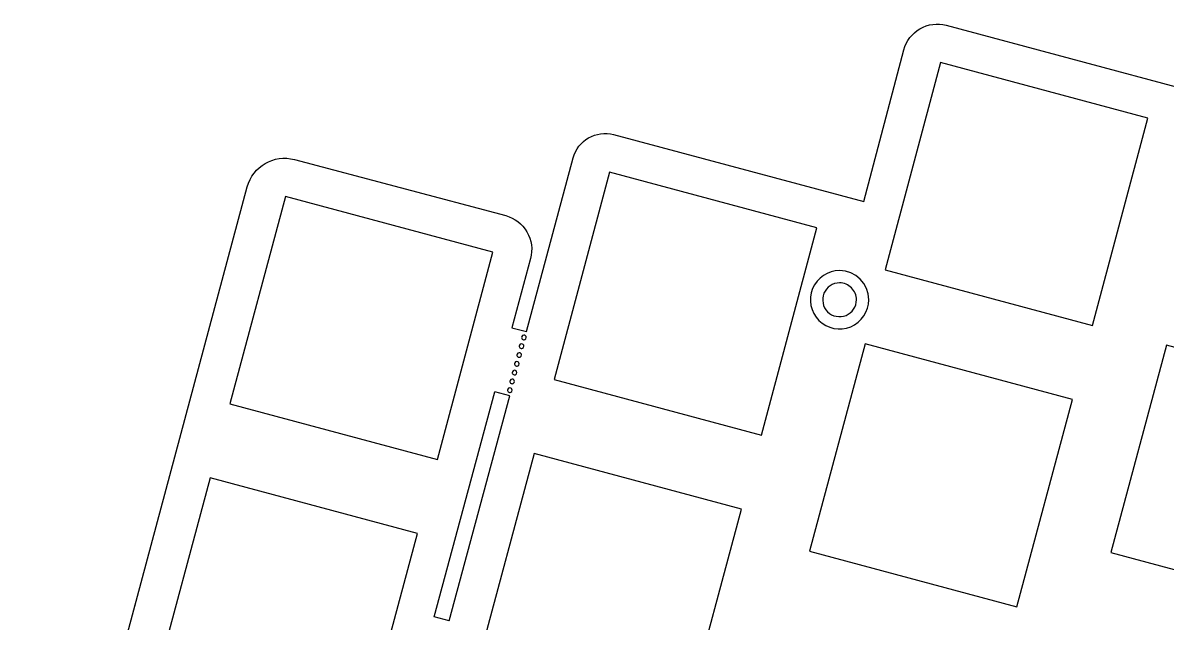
# Model space of a CAD drawing. Extents: x 0 to 291, y -112 to -1.
# Drawn here: x 0.5 to 75.1, y -39.7 to -0.5 of the extents above; entities that cross this region are included whole.
import ezdxf

# ---------------------------------------------------------------- set-up
doc = ezdxf.new("R2010")
doc.units = 0
doc.layers.get('0').update_dxf_attribs({"linetype": 'CONTINUOUS'})

msp = doc.modelspace()

# ---------------------------------------------------------------- linework, layer by layer
at = {"color": 7}
for points in [[(60.705922, -0.694196), (76.92499, -5.040027)], [(55.337571, -12.195194), (57.949486, -2.292828)], [(39.018446, -7.823149), (55.337571, -12.195194)], [(18.199353, -9.450159), (31.977629, -13.109538)], [(33.341201, -20.673705), (36.37694, -9.348144)], [(0.490885, -65.839981), (15.128317, -11.227587)], [(33.595568, -15.904484), (32.386166, -20.419704)], [(32.386166, -20.419704), (33.341201, -20.673705)], [(27.317798, -39.27678), (31.266167, -24.596674)], [(32.239395, -24.857444), (31.266165, -24.596671)], [(28.297505, -39.539303), (32.239396, -24.857443)], [(28.297497, -39.539285), (27.317794, -39.276779)]]:
    msp.add_lwpolyline(points, dxfattribs=at)
for points in [[(73.861842, -6.744891), (60.338905, -3.121431), (56.715444, -16.644368), (70.238381, -20.267828)], [(52.274056, -13.901379), (38.751119, -10.277919), (35.127659, -23.800856), (48.650596, -27.424316)], [(31.14384, -15.486472), (17.620903, -11.863011), (13.997442, -25.385948), (27.520379, -29.009409)], [(53.74984, -16.697121)], [(53.74984, -17.49712)], [(33.012998, -21.474489)], [(33.012998, -21.474489)], [(33.012998, -21.474489)], [(33.012998, -21.474489)], [(33.012998, -21.474489)], [(33.166671, -20.900972)], [(33.166671, -20.900972)], [(33.166671, -20.900972)], [(33.166671, -20.900972)], [(33.166671, -20.900972)], [(68.944288, -25.097439), (55.421351, -21.473978), (51.79789, -34.996915), (65.320827, -38.620376)], [(88.590937, -25.185367), (75.068, -21.561907), (71.444539, -35.084844), (84.967476, -38.708304)], [(32.859325, -22.048007)], [(32.859325, -22.048007)], [(32.859325, -22.048007)], [(32.859325, -22.048007)], [(32.859325, -22.048007)], [(32.705651, -22.621524)], [(32.705651, -22.621524)], [(32.705651, -22.621524)], [(32.705651, -22.621524)], [(32.705651, -22.621524)], [(32.398304, -23.768559)], [(32.398304, -23.768559)], [(32.398304, -23.768559)], [(32.398304, -23.768559)], [(32.398304, -23.768559)], [(32.551977, -23.195041)], [(32.551977, -23.195041)], [(32.551977, -23.195041)], [(32.551977, -23.195041)], [(32.551977, -23.195041)], [(32.244631, -24.342076)], [(32.244631, -24.342076)], [(32.244631, -24.342076)], [(32.244631, -24.342076)], [(32.244631, -24.342076)], [(47.356502, -32.253938), (33.833565, -28.630477), (30.210104, -42.153414), (43.733041, -45.776875)], [(26.226289, -33.839032), (12.703352, -30.215571), (9.079892, -43.738508), (22.602829, -47.361969)]]:
    msp.add_lwpolyline(points, close=True, dxfattribs=at)
for points in [[(58.995698, -0.921049), (59.512942, -0.621073), (60.128359, -0.539434), (60.705922, -0.694196)], [(57.949486, -2.292828), (58.101981, -1.714666), (58.47846, -1.221039), (58.995698, -0.921049)], [(36.37694, -9.348144), (36.685331, -8.19764), (37.867918, -7.514922), (39.018446, -7.823149)], [(15.128317, -11.227587), (15.48689, -9.889749), (16.860709, -9.094626), (18.199353, -9.450159)], [(31.977629, -13.109538), (32.563166, -13.265054), (33.062794, -13.647097), (33.366319, -14.171433)], [(33.366319, -14.171433), (33.669832, -14.695752), (33.752318, -15.319266), (33.595568, -15.904484)], [(53.74984, -16.697121), (52.981363, -16.697121), (52.288555, -17.160041), (51.994472, -17.870021)], [(55.649836, -18.597118), (55.649836, -17.547779), (54.799179, -16.697121), (53.74984, -16.697121)], [(51.994472, -17.870021), (51.700388, -18.580001), (51.862944, -19.397223), (52.406339, -19.940619)], [(53.74984, -17.49712), (53.304932, -17.49712), (52.903833, -17.765126), (52.733574, -18.176167)], [(54.527656, -17.819302), (54.321366, -17.613012), (54.041577, -17.49712), (53.74984, -17.49712)], [(54.849838, -18.597118), (54.849838, -18.30538), (54.733945, -18.025592), (54.527656, -17.819302)], [(52.733574, -18.176167), (52.563315, -18.587208), (52.657426, -19.060337), (52.972024, -19.374934)], [(54.170791, -19.613384), (54.581832, -19.443125), (54.849838, -19.042026), (54.849838, -18.597118)], [(54.476937, -20.352486), (55.186917, -20.058403), (55.649836, -19.365595), (55.649836, -18.597118)], [(52.972024, -19.374934), (53.286621, -19.689531), (53.75975, -19.783643), (54.170791, -19.613384)], [(52.406339, -19.940619), (52.949734, -20.484014), (53.766957, -20.646569), (54.476937, -20.352486)], [(32.874417, -21.567086), (32.8512, -21.623137), (32.864033, -21.687655), (32.906933, -21.730554)], [(32.874417, -21.567086), (32.8512, -21.623137), (32.864033, -21.687655), (32.906933, -21.730555)], [(32.874417, -21.567086), (32.8512, -21.623137), (32.864033, -21.687655), (32.906933, -21.730554)], [(32.874417, -21.567086), (32.8512, -21.623137), (32.864033, -21.687655), (32.906933, -21.730554)], [(32.874417, -21.567086), (32.8512, -21.623137), (32.864033, -21.687655), (32.906933, -21.730554)], [(33.012998, -21.474489), (32.952329, -21.474489), (32.897634, -21.511036), (32.874417, -21.567086)], [(33.012998, -21.474489), (32.952329, -21.474489), (32.897634, -21.511035), (32.874417, -21.567086)], [(33.012998, -21.474489), (32.952329, -21.474489), (32.897634, -21.511036), (32.874417, -21.567086)], [(33.012998, -21.474489), (32.952329, -21.474489), (32.897634, -21.511036), (32.874417, -21.567086)], [(33.012998, -21.474489), (32.952329, -21.474489), (32.897634, -21.511036), (32.874417, -21.567086)], [(33.028089, -20.993569), (33.004872, -21.04962), (33.017706, -21.114138), (33.060605, -21.157038)], [(33.02809, -20.993569), (33.004873, -21.04962), (33.017706, -21.114138), (33.060606, -21.157037)], [(33.02809, -20.993569), (33.004873, -21.04962), (33.017706, -21.114138), (33.060606, -21.157037)], [(33.02809, -20.993569), (33.004873, -21.04962), (33.017706, -21.114138), (33.060606, -21.157037)], [(33.02809, -20.993569), (33.004873, -21.04962), (33.017706, -21.114138), (33.060606, -21.157037)], [(33.119064, -21.518423), (33.090934, -21.490293), (33.052781, -21.474489), (33.012998, -21.474489)], [(33.119064, -21.518423), (33.090934, -21.490292), (33.052781, -21.474489), (33.012998, -21.474489)], [(33.119064, -21.518423), (33.090934, -21.490293), (33.052781, -21.474489), (33.012998, -21.474489)], [(33.119064, -21.518423), (33.090934, -21.490293), (33.052781, -21.474489), (33.012998, -21.474489)], [(33.119064, -21.518423), (33.090934, -21.490293), (33.052781, -21.474489), (33.012998, -21.474489)], [(33.166671, -20.900972), (33.106002, -20.900972), (33.051307, -20.937518), (33.028089, -20.993569)], [(33.166671, -20.900972), (33.106002, -20.900972), (33.051307, -20.937519), (33.02809, -20.993569)], [(33.166671, -20.900972), (33.106002, -20.900972), (33.051307, -20.937519), (33.02809, -20.993569)], [(33.166671, -20.900972), (33.106002, -20.900972), (33.051307, -20.937519), (33.02809, -20.993569)], [(33.166671, -20.900972), (33.106002, -20.900972), (33.051307, -20.937519), (33.02809, -20.993569)], [(33.060605, -21.157038), (33.103505, -21.199937), (33.168022, -21.21277), (33.224074, -21.189553)], [(33.060606, -21.157037), (33.103505, -21.199937), (33.168022, -21.21277), (33.224073, -21.189553)], [(33.060606, -21.157037), (33.103505, -21.199937), (33.168022, -21.21277), (33.224073, -21.189553)], [(33.060606, -21.157037), (33.103505, -21.199937), (33.168022, -21.21277), (33.224073, -21.189553)], [(33.060606, -21.157037), (33.103505, -21.199937), (33.168022, -21.21277), (33.224073, -21.189553)], [(33.070401, -21.76307), (33.126452, -21.739853), (33.162998, -21.685158), (33.162998, -21.624489)], [(33.070401, -21.76307), (33.126452, -21.739853), (33.162998, -21.685158), (33.162998, -21.624489)], [(33.070401, -21.76307), (33.126452, -21.739853), (33.162998, -21.685158), (33.162998, -21.624489)], [(33.070401, -21.76307), (33.126452, -21.739853), (33.162998, -21.685158), (33.162998, -21.624489)], [(33.070401, -21.76307), (33.126452, -21.739853), (33.162998, -21.685158), (33.162998, -21.624489)], [(33.162998, -21.624489), (33.162998, -21.584706), (33.147194, -21.546554), (33.119064, -21.518423)], [(33.162998, -21.624489), (33.162998, -21.584706), (33.147195, -21.546553), (33.119064, -21.518423)], [(33.162998, -21.624489), (33.162998, -21.584706), (33.147194, -21.546554), (33.119064, -21.518423)], [(33.162998, -21.624489), (33.162998, -21.584706), (33.147194, -21.546554), (33.119064, -21.518423)], [(33.162998, -21.624489), (33.162998, -21.584706), (33.147194, -21.546554), (33.119064, -21.518423)], [(33.272737, -20.944906), (33.244606, -20.916776), (33.206453, -20.900972), (33.166671, -20.900972)], [(33.272737, -20.944906), (33.244607, -20.916775), (33.206454, -20.900972), (33.166671, -20.900972)], [(33.272737, -20.944906), (33.244606, -20.916776), (33.206453, -20.900972), (33.166671, -20.900972)], [(33.272737, -20.944906), (33.244606, -20.916776), (33.206453, -20.900972), (33.166671, -20.900972)], [(33.272737, -20.944906), (33.244606, -20.916776), (33.206453, -20.900972), (33.166671, -20.900972)], [(33.224073, -21.189553), (33.280124, -21.166336), (33.31667, -21.111641), (33.31667, -21.050972)], [(33.224073, -21.189553), (33.280124, -21.166336), (33.31667, -21.111641), (33.31667, -21.050972)], [(33.224073, -21.189553), (33.280124, -21.166336), (33.31667, -21.111641), (33.31667, -21.050972)], [(33.224073, -21.189553), (33.280124, -21.166336), (33.31667, -21.111641), (33.31667, -21.050972)], [(33.224074, -21.189553), (33.280125, -21.166336), (33.316671, -21.111641), (33.316671, -21.050972)], [(33.31667, -21.050972), (33.31667, -21.011189), (33.300867, -20.973037), (33.272737, -20.944906)], [(33.316671, -21.050972), (33.316671, -21.011189), (33.300867, -20.973036), (33.272737, -20.944906)], [(33.31667, -21.050972), (33.31667, -21.011189), (33.300867, -20.973037), (33.272737, -20.944906)], [(33.31667, -21.050972), (33.31667, -21.011189), (33.300867, -20.973037), (33.272737, -20.944906)], [(33.31667, -21.050972), (33.31667, -21.011189), (33.300867, -20.973037), (33.272737, -20.944906)], [(32.720743, -22.140604), (32.697526, -22.196655), (32.71036, -22.261173), (32.753259, -22.304072)], [(32.720743, -22.140604), (32.697526, -22.196655), (32.710359, -22.261173), (32.753259, -22.304072)], [(32.720743, -22.140604), (32.697526, -22.196655), (32.71036, -22.261173), (32.753259, -22.304072)], [(32.720743, -22.140604), (32.697526, -22.196655), (32.71036, -22.261173), (32.753259, -22.304072)], [(32.720743, -22.140604), (32.697526, -22.196655), (32.71036, -22.261173), (32.753259, -22.304072)], [(32.859325, -22.048007), (32.798656, -22.048007), (32.74396, -22.084554), (32.720743, -22.140604)], [(32.859325, -22.048007), (32.798655, -22.048007), (32.74396, -22.084553), (32.720743, -22.140604)], [(32.859325, -22.048007), (32.798656, -22.048007), (32.74396, -22.084554), (32.720743, -22.140604)], [(32.859325, -22.048007), (32.798656, -22.048007), (32.74396, -22.084554), (32.720743, -22.140604)], [(32.859325, -22.048007), (32.798656, -22.048007), (32.74396, -22.084554), (32.720743, -22.140604)], [(32.753259, -22.304072), (32.796159, -22.346972), (32.860676, -22.359805), (32.916727, -22.336588)], [(32.753259, -22.304072), (32.796158, -22.346972), (32.860676, -22.359805), (32.916727, -22.336588)], [(32.753259, -22.304072), (32.796159, -22.346972), (32.860676, -22.359805), (32.916727, -22.336588)], [(32.753259, -22.304072), (32.796159, -22.346972), (32.860676, -22.359805), (32.916727, -22.336588)], [(32.753259, -22.304072), (32.796159, -22.346972), (32.860676, -22.359805), (32.916727, -22.336588)], [(32.96539, -22.091941), (32.93726, -22.063811), (32.899107, -22.048007), (32.859325, -22.048007)], [(32.965391, -22.091941), (32.93726, -22.06381), (32.899107, -22.048007), (32.859325, -22.048007)], [(32.96539, -22.091941), (32.93726, -22.063811), (32.899107, -22.048007), (32.859325, -22.048007)], [(32.96539, -22.091941), (32.93726, -22.063811), (32.899107, -22.048007), (32.859325, -22.048007)], [(32.96539, -22.091941), (32.93726, -22.063811), (32.899107, -22.048007), (32.859325, -22.048007)], [(32.906933, -21.730554), (32.949832, -21.773454), (33.01435, -21.786287), (33.070401, -21.76307)], [(32.906933, -21.730554), (32.949832, -21.773454), (33.01435, -21.786287), (33.070401, -21.76307)], [(32.906933, -21.730554), (32.949832, -21.773454), (33.01435, -21.786287), (33.070401, -21.76307)], [(32.906933, -21.730554), (32.949832, -21.773454), (33.01435, -21.786287), (33.070401, -21.76307)], [(32.906933, -21.730555), (32.949832, -21.773454), (33.01435, -21.786287), (33.070401, -21.76307)], [(32.916727, -22.336588), (32.972778, -22.313371), (33.009324, -22.258676), (33.009324, -22.198007)], [(32.916727, -22.336588), (32.972778, -22.313371), (33.009324, -22.258676), (33.009324, -22.198007)], [(32.916727, -22.336588), (32.972778, -22.313371), (33.009324, -22.258676), (33.009324, -22.198007)], [(32.916727, -22.336588), (32.972778, -22.313371), (33.009324, -22.258676), (33.009324, -22.198007)], [(32.916727, -22.336588), (32.972778, -22.313371), (33.009324, -22.258676), (33.009324, -22.198007)], [(33.009324, -22.198007), (33.009324, -22.158224), (32.99352, -22.120071), (32.96539, -22.091941)], [(33.009324, -22.198007), (33.009324, -22.158224), (32.99352, -22.120071), (32.96539, -22.091941)], [(33.009324, -22.198007), (33.009324, -22.158224), (32.99352, -22.120071), (32.96539, -22.091941)], [(33.009324, -22.198007), (33.009324, -22.158224), (32.99352, -22.120071), (32.96539, -22.091941)], [(33.009324, -22.198007), (33.009324, -22.158224), (32.993521, -22.120071), (32.965391, -22.091941)], [(32.567069, -22.714121), (32.543852, -22.770172), (32.556686, -22.83469), (32.599585, -22.877589)], [(32.56707, -22.714121), (32.543853, -22.770172), (32.556686, -22.83469), (32.599585, -22.877589)], [(32.56707, -22.714121), (32.543853, -22.770172), (32.556686, -22.83469), (32.599585, -22.877589)], [(32.56707, -22.714121), (32.543853, -22.770172), (32.556686, -22.83469), (32.599585, -22.877589)], [(32.56707, -22.714121), (32.543853, -22.770172), (32.556686, -22.83469), (32.599585, -22.877589)], [(32.705651, -22.621524), (32.644982, -22.621524), (32.590286, -22.65807), (32.567069, -22.714121)], [(32.705651, -22.621524), (32.644982, -22.621524), (32.590287, -22.658071), (32.56707, -22.714121)], [(32.705651, -22.621524), (32.644982, -22.621524), (32.590287, -22.658071), (32.56707, -22.714121)], [(32.705651, -22.621524), (32.644982, -22.621524), (32.590287, -22.658071), (32.56707, -22.714121)], [(32.705651, -22.621524), (32.644982, -22.621524), (32.590287, -22.658071), (32.56707, -22.714121)], [(32.599585, -22.877589), (32.642485, -22.920489), (32.707002, -22.933322), (32.763053, -22.910105)], [(32.599585, -22.877589), (32.642485, -22.920489), (32.707002, -22.933322), (32.763053, -22.910105)], [(32.599585, -22.877589), (32.642485, -22.920489), (32.707002, -22.933322), (32.763053, -22.910105)], [(32.599585, -22.877589), (32.642485, -22.920489), (32.707002, -22.933322), (32.763053, -22.910105)], [(32.599585, -22.877589), (32.642485, -22.920489), (32.707002, -22.933322), (32.763053, -22.910105)], [(32.811716, -22.665458), (32.783586, -22.637328), (32.745433, -22.621524), (32.705651, -22.621524)], [(32.811717, -22.665458), (32.783586, -22.637327), (32.745433, -22.621524), (32.705651, -22.621524)], [(32.811716, -22.665458), (32.783586, -22.637328), (32.745433, -22.621524), (32.705651, -22.621524)], [(32.811716, -22.665458), (32.783586, -22.637328), (32.745433, -22.621524), (32.705651, -22.621524)], [(32.811716, -22.665458), (32.783586, -22.637328), (32.745433, -22.621524), (32.705651, -22.621524)], [(32.763053, -22.910105), (32.819104, -22.886888), (32.85565, -22.832193), (32.85565, -22.771524)], [(32.763053, -22.910105), (32.819104, -22.886888), (32.855651, -22.832193), (32.855651, -22.771524)], [(32.763053, -22.910105), (32.819104, -22.886888), (32.85565, -22.832193), (32.85565, -22.771524)], [(32.763053, -22.910105), (32.819104, -22.886888), (32.85565, -22.832193), (32.85565, -22.771524)], [(32.763053, -22.910105), (32.819104, -22.886888), (32.85565, -22.832193), (32.85565, -22.771524)], [(32.85565, -22.771524), (32.85565, -22.731741), (32.839847, -22.693588), (32.811716, -22.665458)], [(32.85565, -22.771524), (32.85565, -22.731741), (32.839847, -22.693588), (32.811716, -22.665458)], [(32.85565, -22.771524), (32.85565, -22.731741), (32.839847, -22.693588), (32.811716, -22.665458)], [(32.85565, -22.771524), (32.85565, -22.731741), (32.839847, -22.693588), (32.811716, -22.665458)], [(32.855651, -22.771524), (32.855651, -22.731741), (32.839847, -22.693588), (32.811717, -22.665458)], [(32.259722, -23.861156), (32.236505, -23.917207), (32.249339, -23.981725), (32.292238, -24.024624)], [(32.259722, -23.861156), (32.236505, -23.917207), (32.249338, -23.981725), (32.292238, -24.024624)], [(32.259722, -23.861156), (32.236505, -23.917207), (32.249339, -23.981725), (32.292238, -24.024624)], [(32.259722, -23.861156), (32.236505, -23.917207), (32.249339, -23.981725), (32.292238, -24.024624)], [(32.259722, -23.861156), (32.236505, -23.917207), (32.249339, -23.981725), (32.292238, -24.024624)], [(32.398304, -23.768559), (32.337634, -23.768559), (32.282939, -23.805106), (32.259722, -23.861156)], [(32.398304, -23.768559), (32.337634, -23.768559), (32.282939, -23.805105), (32.259722, -23.861156)], [(32.398304, -23.768559), (32.337634, -23.768559), (32.282939, -23.805106), (32.259722, -23.861156)], [(32.398304, -23.768559), (32.337634, -23.768559), (32.282939, -23.805106), (32.259722, -23.861156)], [(32.398304, -23.768559), (32.337634, -23.768559), (32.282939, -23.805106), (32.259722, -23.861156)], [(32.413396, -23.287638), (32.390178, -23.343689), (32.403012, -23.408207), (32.445911, -23.451106)], [(32.413396, -23.287638), (32.390179, -23.343689), (32.403012, -23.408207), (32.445912, -23.451106)], [(32.413396, -23.287638), (32.390179, -23.343689), (32.403012, -23.408207), (32.445912, -23.451106)], [(32.413396, -23.287638), (32.390179, -23.343689), (32.403012, -23.408207), (32.445912, -23.451106)], [(32.413396, -23.287638), (32.390179, -23.343689), (32.403012, -23.408207), (32.445912, -23.451106)], [(32.504369, -23.812493), (32.476239, -23.784363), (32.438086, -23.768559), (32.398304, -23.768559)], [(32.504369, -23.812493), (32.476239, -23.784362), (32.438086, -23.768559), (32.398304, -23.768559)], [(32.504369, -23.812493), (32.476239, -23.784363), (32.438086, -23.768559), (32.398304, -23.768559)], [(32.504369, -23.812493), (32.476239, -23.784363), (32.438086, -23.768559), (32.398304, -23.768559)], [(32.504369, -23.812493), (32.476239, -23.784363), (32.438086, -23.768559), (32.398304, -23.768559)], [(32.551977, -23.195041), (32.491308, -23.195041), (32.436613, -23.231588), (32.413396, -23.287638)], [(32.551977, -23.195041), (32.491308, -23.195041), (32.436613, -23.231587), (32.413396, -23.287638)], [(32.551977, -23.195041), (32.491308, -23.195041), (32.436613, -23.231588), (32.413396, -23.287638)], [(32.551977, -23.195041), (32.491308, -23.195041), (32.436613, -23.231588), (32.413396, -23.287638)], [(32.551977, -23.195041), (32.491308, -23.195041), (32.436613, -23.231588), (32.413396, -23.287638)], [(32.445911, -23.451106), (32.488811, -23.494006), (32.553329, -23.506839), (32.60938, -23.483622)], [(32.445912, -23.451106), (32.488811, -23.494006), (32.553329, -23.506839), (32.609379, -23.483622)], [(32.445912, -23.451106), (32.488811, -23.494006), (32.553329, -23.506839), (32.609379, -23.483622)], [(32.445912, -23.451106), (32.488811, -23.494006), (32.553329, -23.506839), (32.609379, -23.483622)], [(32.445912, -23.451106), (32.488811, -23.494006), (32.553329, -23.506839), (32.609379, -23.483622)], [(32.548303, -23.918559), (32.548303, -23.878776), (32.532499, -23.840623), (32.504369, -23.812493)], [(32.548303, -23.918559), (32.548303, -23.878776), (32.5325, -23.840623), (32.504369, -23.812493)], [(32.548303, -23.918559), (32.548303, -23.878776), (32.532499, -23.840623), (32.504369, -23.812493)], [(32.548303, -23.918559), (32.548303, -23.878776), (32.532499, -23.840623), (32.504369, -23.812493)], [(32.548303, -23.918559), (32.548303, -23.878776), (32.532499, -23.840623), (32.504369, -23.812493)], [(32.658043, -23.238975), (32.629912, -23.210845), (32.59176, -23.195041), (32.551977, -23.195041)], [(32.658043, -23.238975), (32.629913, -23.210844), (32.59176, -23.195041), (32.551977, -23.195041)], [(32.658043, -23.238975), (32.629912, -23.210845), (32.59176, -23.195041), (32.551977, -23.195041)], [(32.658043, -23.238975), (32.629912, -23.210845), (32.59176, -23.195041), (32.551977, -23.195041)], [(32.658043, -23.238975), (32.629912, -23.210845), (32.59176, -23.195041), (32.551977, -23.195041)], [(32.609379, -23.483622), (32.66543, -23.460405), (32.701976, -23.40571), (32.701976, -23.345041)], [(32.609379, -23.483622), (32.66543, -23.460405), (32.701976, -23.40571), (32.701976, -23.345041)], [(32.609379, -23.483622), (32.66543, -23.460405), (32.701976, -23.40571), (32.701976, -23.345041)], [(32.609379, -23.483622), (32.66543, -23.460405), (32.701976, -23.40571), (32.701976, -23.345041)], [(32.60938, -23.483622), (32.665431, -23.460405), (32.701977, -23.40571), (32.701977, -23.345041)], [(32.701976, -23.345041), (32.701976, -23.305258), (32.686173, -23.267105), (32.658043, -23.238975)], [(32.701977, -23.345041), (32.701977, -23.305258), (32.686173, -23.267105), (32.658043, -23.238975)], [(32.701976, -23.345041), (32.701976, -23.305258), (32.686173, -23.267105), (32.658043, -23.238975)], [(32.701976, -23.345041), (32.701976, -23.305258), (32.686173, -23.267105), (32.658043, -23.238975)], [(32.701976, -23.345041), (32.701976, -23.305258), (32.686173, -23.267105), (32.658043, -23.238975)], [(32.106049, -24.434673), (32.082832, -24.490724), (32.095665, -24.555242), (32.138565, -24.598141)], [(32.10605, -24.434673), (32.082833, -24.490724), (32.095666, -24.555242), (32.138565, -24.598141)], [(32.10605, -24.434673), (32.082833, -24.490724), (32.095666, -24.555242), (32.138565, -24.598141)], [(32.10605, -24.434673), (32.082833, -24.490724), (32.095666, -24.555242), (32.138565, -24.598141)], [(32.10605, -24.434673), (32.082833, -24.490724), (32.095666, -24.555242), (32.138565, -24.598141)], [(32.244631, -24.342076), (32.183962, -24.342076), (32.129266, -24.378622), (32.106049, -24.434673)], [(32.244631, -24.342076), (32.183962, -24.342076), (32.129267, -24.378622), (32.10605, -24.434673)], [(32.244631, -24.342076), (32.183962, -24.342076), (32.129267, -24.378622), (32.10605, -24.434673)], [(32.244631, -24.342076), (32.183962, -24.342076), (32.129267, -24.378622), (32.10605, -24.434673)], [(32.244631, -24.342076), (32.183962, -24.342076), (32.129267, -24.378622), (32.10605, -24.434673)], [(32.138565, -24.598141), (32.181465, -24.641041), (32.245982, -24.653874), (32.302033, -24.630657)], [(32.138565, -24.598141), (32.181465, -24.641041), (32.245982, -24.653874), (32.302033, -24.630657)], [(32.138565, -24.598141), (32.181465, -24.641041), (32.245982, -24.653874), (32.302033, -24.630657)], [(32.138565, -24.598141), (32.181465, -24.641041), (32.245982, -24.653874), (32.302033, -24.630657)], [(32.138565, -24.598141), (32.181465, -24.641041), (32.245982, -24.653874), (32.302033, -24.630657)], [(32.350696, -24.38601), (32.322566, -24.35788), (32.284413, -24.342076), (32.244631, -24.342076)], [(32.350697, -24.38601), (32.322566, -24.357879), (32.284413, -24.342076), (32.244631, -24.342076)], [(32.350696, -24.38601), (32.322566, -24.35788), (32.284413, -24.342076), (32.244631, -24.342076)], [(32.350696, -24.38601), (32.322566, -24.35788), (32.284413, -24.342076), (32.244631, -24.342076)], [(32.350696, -24.38601), (32.322566, -24.35788), (32.284413, -24.342076), (32.244631, -24.342076)], [(32.292238, -24.024624), (32.335138, -24.067524), (32.399655, -24.080357), (32.455706, -24.05714)], [(32.292238, -24.024624), (32.335137, -24.067524), (32.399655, -24.080357), (32.455706, -24.05714)], [(32.292238, -24.024624), (32.335138, -24.067524), (32.399655, -24.080357), (32.455706, -24.05714)], [(32.292238, -24.024624), (32.335138, -24.067524), (32.399655, -24.080357), (32.455706, -24.05714)], [(32.292238, -24.024624), (32.335138, -24.067524), (32.399655, -24.080357), (32.455706, -24.05714)], [(32.302033, -24.630657), (32.358084, -24.60744), (32.39463, -24.552745), (32.39463, -24.492076)], [(32.302033, -24.630657), (32.358084, -24.60744), (32.394631, -24.552745), (32.394631, -24.492076)], [(32.302033, -24.630657), (32.358084, -24.60744), (32.39463, -24.552745), (32.39463, -24.492076)], [(32.302033, -24.630657), (32.358084, -24.60744), (32.39463, -24.552745), (32.39463, -24.492076)], [(32.302033, -24.630657), (32.358084, -24.60744), (32.39463, -24.552745), (32.39463, -24.492076)], [(32.39463, -24.492076), (32.39463, -24.452293), (32.378827, -24.41414), (32.350696, -24.38601)], [(32.39463, -24.492076), (32.39463, -24.452293), (32.378827, -24.41414), (32.350696, -24.38601)], [(32.39463, -24.492076), (32.39463, -24.452293), (32.378827, -24.41414), (32.350696, -24.38601)], [(32.39463, -24.492076), (32.39463, -24.452293), (32.378827, -24.41414), (32.350696, -24.38601)], [(32.394631, -24.492076), (32.394631, -24.452293), (32.378827, -24.41414), (32.350697, -24.38601)], [(32.455706, -24.05714), (32.511757, -24.033923), (32.548303, -23.979228), (32.548303, -23.918559)], [(32.455706, -24.05714), (32.511757, -24.033923), (32.548303, -23.979228), (32.548303, -23.918559)], [(32.455706, -24.05714), (32.511757, -24.033923), (32.548303, -23.979228), (32.548303, -23.918559)], [(32.455706, -24.05714), (32.511757, -24.033923), (32.548303, -23.979228), (32.548303, -23.918559)], [(32.455706, -24.05714), (32.511757, -24.033923), (32.548303, -23.979228), (32.548303, -23.918559)]]:
    msp.add_open_spline(points, degree=3, dxfattribs=at)

doc.saveas('drawing.dxf')
